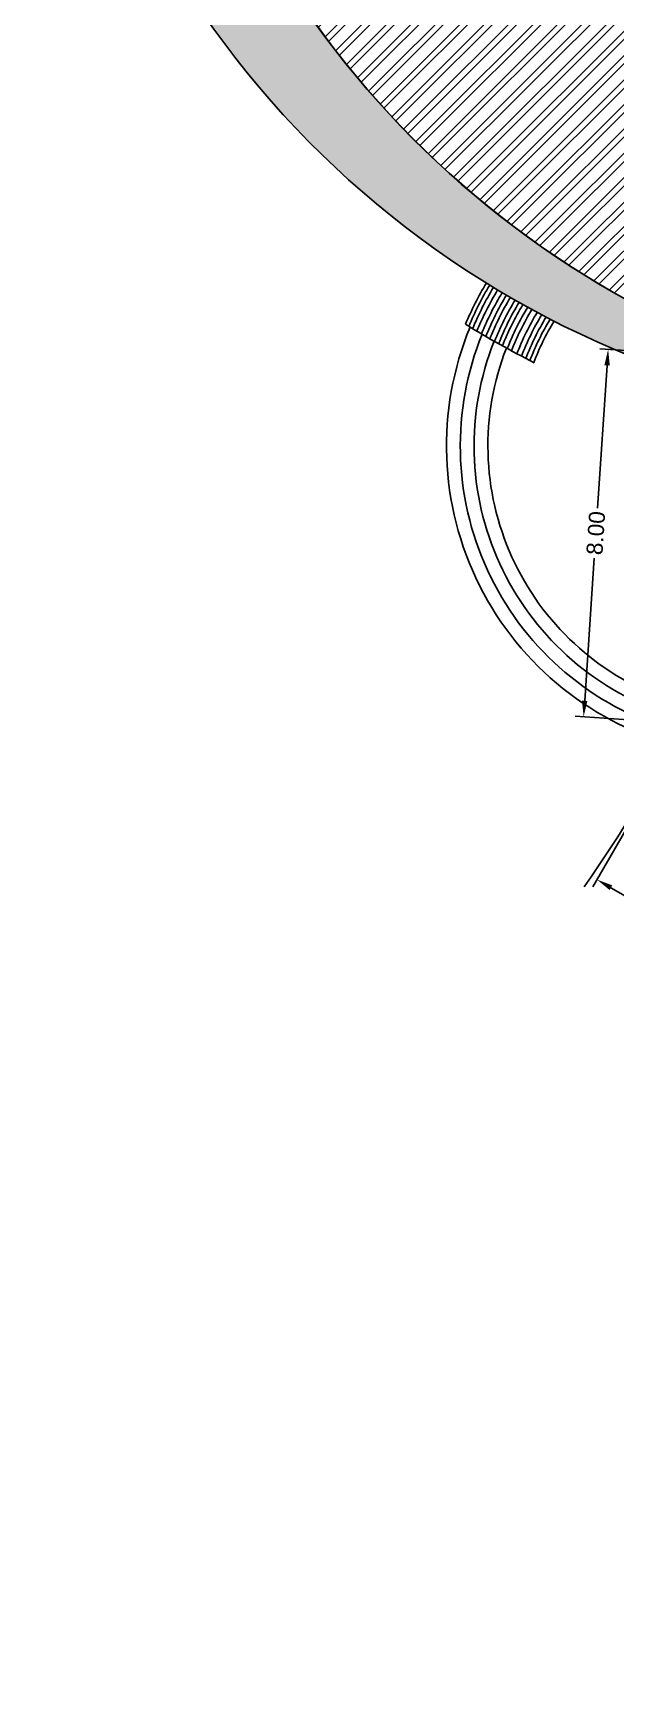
# Model space of a CAD drawing. Header units: millimetres. Extents: x 261 to 423, y 98 to 222.
# Drawn here: x 260.99 to 273.64, y 120.48 to 156.6 of the extents above; entities that cross this region are included whole.
import ezdxf

# ---------------------------------------------------------------- set-up
doc = ezdxf.new("R2010")
doc.units = ezdxf.units.MM
doc.linetypes.add('ACAD_ISO04W100', pattern=[30, 24, -3, 0, -3])
doc.linetypes.add('HIDDEN2', pattern=[0.1875, 0.125, -0.0625])
for name, color, linetype in [('Cotas', 1, 'Continuous'), ('Ejes', 1, 'ACAD_ISO04W100'), ('Escaleras', 4, 'Continuous')]:
    doc.layers.add(name, color=color, linetype=linetype)
doc.styles.get("Standard").update_dxf_attribs({"font": 'arial.ttf'})
doc.dimstyles.new('MUSEO', dxfattribs={"dimtxt": 0.35, "dimasz": 0.35, "dimexe": 0.18, "dimexo": 0.058, "dimgap": 0.09, "dimtad": 0, "dimzin": 0, "dimdsep": 46, "dimtxsty": 'Standard', "dimcen": 0.09, "dimclrd": 1, "dimclre": 1, "dimclrt": 2, "dimadec": 0, "dimazin": 0, "dimtm": 1e-09, "dimtfac": 1, "dimtofl": 0, "dimtmove": 0, "dimatfit": 3, "dimfxl": 1, "dimtolj": 1, "dimtzin": 0, "dimarcsym": 0})

# ---------------------------------------------------------------- blocks, each defined once
blk = doc.blocks.new('*D39')
at = {"layer": 'Cotas', "color": 1, "lineweight": -2}
for p, q in [((274.5513325445385, 140.5073573842457), (273.1437255710163, 138.0693105890169)), ((273.5368344623408, 138.0501951616981), (292.3918914831919, 127.1642229151243)), ((312.434767917516, 115.5924628104331), (293.5797108966649, 126.4784350570069)), ((314.0554837823628, 117.6996250329807), (312.6478768088406, 115.2615782377519))]:
    blk.add_line(p, q, dxfattribs=at)
at = {"layer": 'Cotas', "color": 1}
for points in [[(273.5660011290075, 138.1007133102522), (273.5076677956741, 137.999677013144), (273.2337255710163, 138.2251951616981)], [(312.4639345841827, 115.6429809589872), (312.4056012508494, 115.541944661879), (312.7378768088406, 115.4174628104331)]]:
    blk.add_solid(points, dxfattribs=at)
at = {"layer": 'DefPoints', "color": 0}
for p in [(274.5803325445385, 140.5575868576652), (314.0844837823628, 117.7498545064001), (312.7378768088406, 115.4174628104331)]:
    blk.add_point(p, dxfattribs=at)
at = {"layer": 'Cotas', "color": 2, "insert": (292.9858011899285, 126.8213289860656), "char_height": 0.35, "attachment_point": 5, "rotation": 330.00000000000057}
blk.add_mtext('\\A1;45.62', dxfattribs=at)
blk = doc.blocks.new('*D64')
at = {"layer": 'Cotas', "color": 1, "lineweight": -2}
for p, q in [((275.6632685438465, 149.5957804789587), (273.2970510299609, 149.7538884537027)), ((273.4533159719987, 149.3926665442206), (273.2462524740694, 146.2937888558561)), ((272.9666235113615, 142.1089085547822), (273.1736870092909, 145.2077862431467)), ((275.1299069431481, 141.6135799425875), (272.7636894292625, 141.7716879173315))]:
    blk.add_line(p, q, dxfattribs=at)
at = {"layer": 'Cotas', "color": 1}
for points in [[(273.395112426421, 149.3965556392257), (273.5115195175765, 149.3887774492155), (273.4766505420293, 149.741887817687)], [(272.9084199657838, 142.1127976497873), (273.0248270569393, 142.1050194597771), (272.943288941331, 141.7596872813158)]]:
    blk.add_solid(points, dxfattribs=at)
at = {"layer": 'DefPoints', "color": 0}
for p in [(273.4766505420293, 149.741887817687), (275.7211394977352, 149.5919136073536), (275.1877778970368, 141.6097130709824)]:
    blk.add_point(p, dxfattribs=at)
at = {"layer": 'Cotas', "color": 2, "insert": (273.2099697416801, 145.7507875495014), "char_height": 0.35, "attachment_point": 5, "rotation": 86.17724336921646}
blk.add_mtext('\\A1;8.00', dxfattribs=at)

msp = doc.modelspace()

# ---------------------------------------------------------------- hatches: boundary and pattern name
h = msp.add_hatch()
h.set_pattern_fill('SAND', color=256, angle=9.988754700543744, style=0, pattern_type=2)
h.set_pattern_definition([(9.988754700543717, (-314.9773668683855, -456.7879237607561), (0.5064710690835689, 0.5258203649359224), [0, -0.24, 0, -0.32, 0, -0.56]), (19.98875470054369, (-314.6533709727561, -456.2637800212955), (0.1818919368899115, 0.8748801765352994), [0, -0.6199999999999991, 0, -0.1399999999999998, 0, -0.5299999999999991]), (29.98875470054372, (-314.9708717011823, -456.4212388649615), (0.03918825116023468, 0.9924536669139785), [0, -0.4299999999999999, 0, -0.2899999999999999, 0, -0.6299999999999999]), (39.98875470054374, (-314.5694379042653, -456.4520756399755), (-0.1152016820152649, 0.7909036429685059), [0, -0.5599999999999998, 0, -0.7099999999999997, 0, -0.5099999999999998]), (49.98875470054374, (-314.7195155240501, -456.5800471525857), (0.1286512527471367, 0.8842787202950166), [0, -0.4099999999999996, 0, -0.3299999999999997, 0, -0.5699999999999993]), (59.98875470054374, (-314.2885364726675, -456.605680280942), (-0.2602175858004344, 0.589140737040135), [0, -0.12, 0, -0.7899999999999999, 0, -0.4699999999999999]), (69.98875470054372, (-314.4583109287631, -456.7371208913222), (-0.3352531400575915, 1.03735496917956), [0, -0.15, 0, -0.4699999999999999, 0, -0.5399999999999999]), (79.98875470054375, (-314.6773274756359, -456.8772342461319), (-0.376505637739146, 0.5132674787580438), [0, -0.2799999999999996, 0, -0.3199999999999996, 0, -0.7299999999999992]), (89.98875470054374, (-314.5910430596913, -456.9635765854867), (-0.4598743799404261, 0.640090270723129), [0, -0.3599999999999997, 0, -0.4299999999999997]), (99.98875470054368, (-314.1502155901534, -456.9874751649571), (-0.73963326515132, 0.3368124598075274), [0, -0.5499999999999993, 0, -0.3099999999999996, 0, -0.7299999999999992]), (109.9887547005437, (-314.9948282040617, -457.0346930897989), (-0.6433470626472669, 0.1597014620569693), [0, -0.2799999999999996, 0, -0.5799999999999991, 0, -0.6599999999999991]), (119.9887547005437, (-314.9136895113646, -456.9188634193882), (-0.7036562908145886, 0.3790353867346096), [0, -0.4799999999999998, 0, -0.3799999999999998, 0, -0.5299999999999996]), (129.9887547005437, (-314.8325508186678, -456.8030337489776), (-0.9312982095944355, 0.145546022983106), [0, -0.6599999999999994, 0, -0.2099999999999998, 0, -0.7599999999999993]), (139.9887547005437, (-314.7514121259704, -456.6872040785687), (-0.6495840263561555, -0.1205843800121949), [0, -0.3799999999999998, 0, -0.1399999999999999, 0, -0.7799999999999997]), (149.9887547005438, (-314.6702734332729, -456.5713744081571), (-0.9999392213997392, -0.3116433113456527), [0, -0.11, 0, -0.5799999999999998, 0, -0.4799999999999999]), (159.9887547005437, (-314.5891347405762, -456.4555447377464), (-0.7341226537046945, -0.4669731569561328), [0, -0.28, 0, -0.33, 0, -0.64]), (169.9887547005437, (-314.5079960478791, -456.3397150673358), (-0.8782361585543278, -0.7182626607361248), [0, -0.5899999999999994, 0, -0.2399999999999999, 0, -0.4099999999999997]), (179.9887547005437, (-314.4268573551823, -456.2238853969251), (-0.3901138276382004, -0.5799234445040763), [0, -0.3799999999999996, 0, -0.2199999999999998, 0, -0.7699999999999992])])
edge = h.paths.add_edge_path()
edge.add_arc((283.805471858853, 168.813980578782), 20.54450722658197, 114.5319283443859, 245.4058556800997, ccw=False)
edge.add_line((275.2753871482735, 187.5039359562958), (275.214252182147, 188.4947878470017))
edge.add_arc((281.7310820782043, 168.8146072748037), 20.73110173744941, 108.3216018350918, 251.6040624571724)
edge.add_line((275.1887245516511, 149.1428982172962), (275.2550972517595, 150.1332988122773))
h = msp.add_hatch()
h.set_pattern_fill('ANSI32', color=256, style=0)
h.set_pattern_definition([(45, (148.9423146511646, -342.1093582048333), (-0.2651650429449553, 0.2651650429449554), []), (45, (149.1190913461646, -342.1093582048333), (-0.2651650429449553, 0.2651650429449554), [])])
edge = h.paths.add_edge_path()
edge.add_line((290.5330707457651, 181.8144313162121), (287.3874746284466, 178.1746464262807))
edge.add_arc((279.8869612331578, 168.8075604969696), 12.00000000000018, 51.31467232360039, 309.9744530865262)
edge.add_line((287.5963130366806, 159.6115888370783), (290.7104902408621, 156.0499775838144))
edge.add_arc((277.0183992830579, 168.6400846351467), 18.60064919191771, 264.56368464337567, 317.4009432436241, ccw=False)
edge.add_arc((283.7968491480242, 168.8054606564713), 20.54199483837515, 114.5278371913281, 245.4324374320702, ccw=False)
edge.add_arc((277.0051242779085, 168.8078151391352), 18.76639017006179, 43.87444224061778, 95.30772634044018, ccw=False)

# ---------------------------------------------------------------- linework, layer by layer
for points in [[(275.256186724883, 150.1230989932907, -0.642306531188602), (275.2691419794942, 187.4937393997808), (275.2142521821468, 188.4947878470008, 0.7217698462672897), (275.1887245516511, 149.1428982172962)], [(290.5330707457651, 181.8144313162121), (287.3874746284466, 178.1746464262807, 2.112170710360015), (287.5963130366806, 159.6115888370783), (290.7104902408621, 156.0499775838144, -0.2347194038372766), (275.2561867248832, 150.1230989932934, -0.6426332906026803), (275.2691419794942, 187.4937393997808, -0.2282651086255474), (290.5330707457651, 181.8144313162121)]]:
    msp.add_lwpolyline(points, format="xyb", close=True)
at = {"linetype": 'HIDDEN2', "ltscale": 0.1}
msp.add_arc((279.886961233158, 168.8075604969696), 12.5, 21.87584400868776, 337.4861873540232, dxfattribs=at)
at = {"layer": 'Ejes', "ltscale": 0.25}
msp.add_arc((228.0893887564023, 168.801980719723), 54.38453529748416, 325.588274214223, 330.0000000000006, dxfattribs=at)
at = {"layer": 'Escaleras'}
msp.add_lwpolyline([(270.3785301518724, 150.284622183517, 0.01970445918640655), (271.8725585002626, 149.4483919608469, 0.01970445918640655)], format="xyb", dxfattribs=at)
for radius, start, end in [(6.859782387945006, 148.9554222726277, 157.3441760975124), (6.775102665469554, 148.9554222726277, 157.4540977229345), (6.679368321998902, 148.9554222726277, 157.5782354788206), (6.573934174992515, 148.9675543115634, 157.7147825516553), (6.459040371313083, 148.9628823325893, 157.8633740554893), (6.3514546496903, 148.9531461679649, 158.0023124502149), (6.250997914828838, 148.939131305338, 158.131862572994), (6.134400757240185, 148.9165850838131, 158.2819999306424), (6.034553573322261, 148.8916319809018, 158.4103678595979), (5.93943610621809, 148.8627601135593, 158.5324762470501), (5.820903375569613, 148.8194363771021, 158.6843909272841), (5.717286520715101, 148.7745141751292, 158.8169495707258), (5.585865552417375, 148.7074703131651, 158.9847422207597), (5.473792124671997, 148.6408299994143, 159.1275215962775), (5.366761445641957, 148.5685131071133, 159.2635958270855), (5.268392814201603, 148.4941160067917, 159.3884041820957), (5.172762013439502, 148.4140732502941, 159.5094954481365), (6.743526501393466, 157.4950580556231, 255.9179748728983), (6.443526501393466, 157.8834211670956, 251.6622913509272), (6.143526501393466, 158.2702581054294, 250.9367274830704), (5.843526501393466, 158.6554187475562, 250.1337462885482)]:
    msp.add_arc((276.7089798729558, 147.6422708180104), radius, start, end, dxfattribs=at)

# ---------------------------------------------------------------- dimensions: what is measured, and where the dimension line sits
at = {"layer": 'Cotas'}
for p1, p2, distance, picture, middle in [((275.1877778970368, 141.6097130709824), (275.7211394977352, 149.5919136073536), 2.2494939288761913, '*D64', (273.2099697416801, 145.7507875495014)), ((274.5803325445385, 140.5575868576652), (314.0844837823628, 117.7498545064001), -2.6932139470443826, '*D39', (292.9858011899285, 126.8213289860656))]:
    dim = msp.add_aligned_dim(p1=p1, p2=p2, distance=distance, dimstyle='MUSEO', dxfattribs=at)
    dim.commit()
    dim.dimension.update_dxf_attribs({"geometry": picture, "text_midpoint": middle})

doc.saveas('drawing.dxf')
